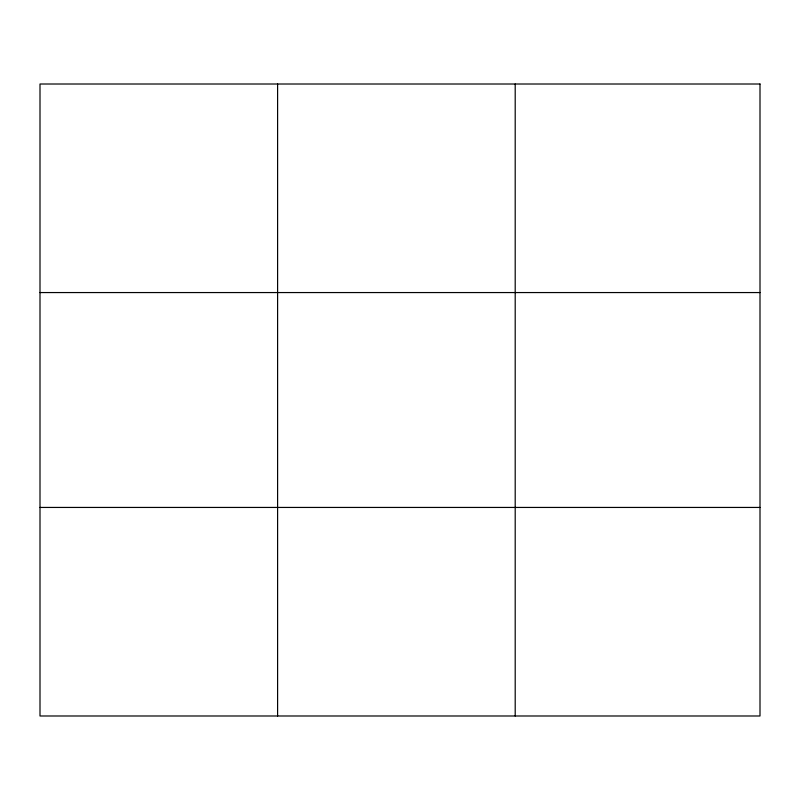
<?xml version="1.0" encoding="UTF-8"?>
<svg xmlns="http://www.w3.org/2000/svg" width="800" height="800" viewBox="0 0 800 800"><rect width="100%" height="100%" fill="white"/><g stroke="black" fill="none" stroke-linecap="round" stroke-linejoin="round"><path stroke-width="1.2" d="M277.6 84.01L277.6 715.99M515.2 84.01L515.2 715.99M40 292.56L760 292.56M40 507.44L760 507.44M760 84.01L760 715.99L40 715.99L40 84.01L760 84.01"/></g></svg>
